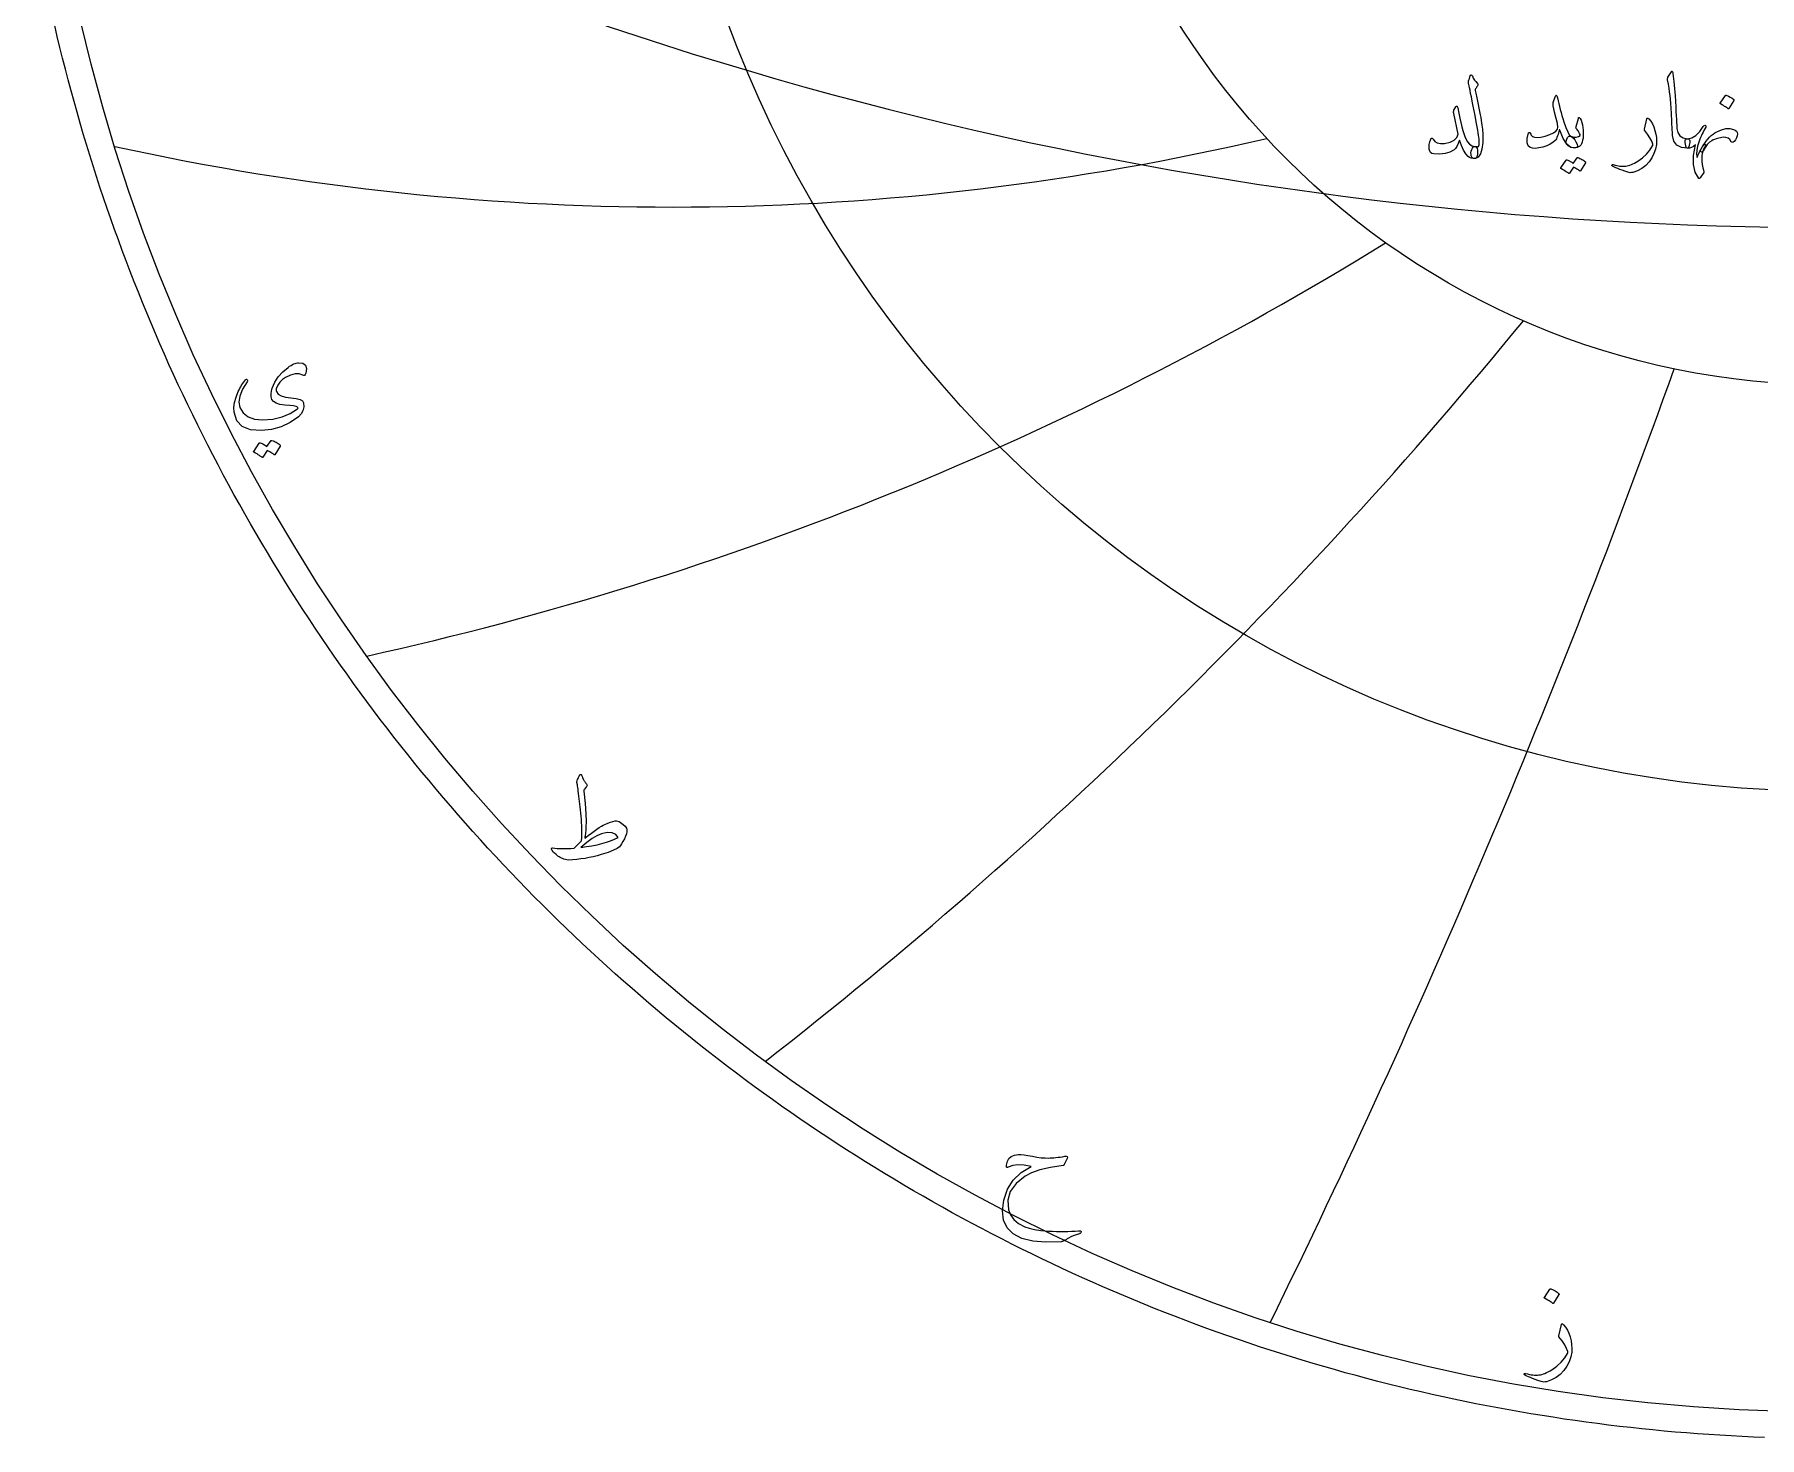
# Model space of a CAD drawing. Header units: millimetres. Extents: x -80 to 80, y -80 to 82.
# Drawn here: x -79.2 to -3.2, y -80.3 to -18.5 of the extents above; entities that cross this region are included whole.
import ezdxf

# ---------------------------------------------------------------- set-up
doc = ezdxf.new("R2010")
doc.units = ezdxf.units.MM
for name, color, linetype in [('CUT_OUTER', 1, 'Continuous'), ('ENGRAVE', 7, 'Continuous'), ('ENGRAVE_FINE', 8, 'Continuous'), ('TEXT', 5, 'Continuous')]:
    doc.layers.add(name, color=color, linetype=linetype)

msp = doc.modelspace()

# ---------------------------------------------------------------- linework, layer by layer
at = {"layer": 'CUT_OUTER'}
msp.add_lwpolyline([(-2.9582, -80.3155), (-3.4509, -80.2959), (-3.9436, -80.2732), (-4.436, -80.2475), (-4.9283, -80.2188), (-5.4205, -80.187), (-5.9124, -80.1522), (-6.4041, -80.1144), (-6.8955, -80.0736), (-7.3867, -80.0298), (-7.8776, -79.983), (-8.3683, -79.9332), (-8.8586, -79.8803), (-9.3485, -79.8244), (-9.8381, -79.7656), (-10.3274, -79.7037), (-10.8163, -79.6388), (-11.3047, -79.571), (-11.7927, -79.5001), (-12.2803, -79.4263), (-12.7674, -79.3494), (-13.2541, -79.2696), (-13.7402, -79.1868), (-14.2258, -79.101), (-14.7109, -79.0122), (-15.1954, -78.9204), (-15.6794, -78.8257), (-16.1628, -78.728), (-16.6455, -78.6274), (-17.1277, -78.5238), (-17.6092, -78.4172), (-18.09, -78.3077), (-18.5701, -78.1952), (-19.0496, -78.0798), (-19.5283, -77.9614), (-20.0063, -77.8401), (-20.4836, -77.7159), (-20.96, -77.5888), (-21.4357, -77.4587), (-21.9106, -77.3257), (-22.3846, -77.1898), (-22.8578, -77.051), (-23.3302, -76.9093), (-23.8016, -76.7647), (-24.2722, -76.6172), (-24.7419, -76.4668), (-25.2106, -76.3136), (-25.6784, -76.1575), (-26.1452, -75.9985), (-26.611, -75.8366), (-27.0758, -75.6719), (-27.5396, -75.5043), (-28.0024, -75.3339), (-28.4641, -75.1607), (-28.9248, -74.9846), (-29.3843, -74.8057), (-29.8428, -74.624), (-30.3001, -74.4395), (-30.7563, -74.2522), (-31.2113, -74.0621), (-31.6651, -73.8692), (-32.1178, -73.6735), (-32.5692, -73.475), (-33.0195, -73.2738), (-33.4684, -73.0698), (-33.9162, -72.8631), (-34.3626, -72.6536), (-34.8078, -72.4414), (-35.2516, -72.2265), (-35.6941, -72.0088), (-36.1353, -71.7884), (-36.5751, -71.5654), (-37.0135, -71.3396), (-37.4505, -71.1111), (-37.8862, -70.88), (-38.3204, -70.6462), (-38.7531, -70.4098), (-39.1844, -70.1706), (-39.6142, -69.9289), (-40.0426, -69.6845), (-40.4694, -69.4375), (-40.8947, -69.1879), (-41.3184, -68.9356), (-41.7406, -68.6808), (-42.1613, -68.4234), (-42.5803, -68.1634), (-42.9978, -67.9009), (-43.4136, -67.6358), (-43.8278, -67.3681), (-44.2403, -67.0979), (-44.6512, -66.8252), (-45.0604, -66.55), (-45.4679, -66.2722), (-45.8736, -65.992), (-46.2777, -65.7093), (-46.68, -65.4241), (-47.0806, -65.1364), (-47.4794, -64.8463), (-47.8764, -64.5538), (-48.2715, -64.2588), (-48.6649, -63.9614), (-49.0565, -63.6616), (-49.4462, -63.3594), (-49.834, -63.0548), (-50.22, -62.7479), (-50.604, -62.4385), (-50.9862, -62.1269), (-51.3664, -61.8128), (-51.7447, -61.4965), (-52.1211, -61.1778), (-52.4955, -60.8569), (-52.8679, -60.5336), (-53.2384, -60.2081), (-53.6068, -59.8803), (-53.9732, -59.5502), (-54.3376, -59.2179), (-54.6999, -58.8834), (-55.0602, -58.5467), (-55.4184, -58.2077), (-55.7745, -57.8666), (-56.1285, -57.5233), (-56.4804, -57.1778), (-56.8302, -56.8302), (-57.1778, -56.4804), (-57.5233, -56.1285), (-57.8666, -55.7745), (-58.2077, -55.4184), (-58.5467, -55.0602), (-58.8834, -54.6999), (-59.2179, -54.3376), (-59.5502, -53.9732), (-59.8803, -53.6068), (-60.2081, -53.2384), (-60.5336, -52.8679), (-60.8569, -52.4955), (-61.1778, -52.1211), (-61.4965, -51.7447), (-61.8128, -51.3664), (-62.1269, -50.9862), (-62.4385, -50.604), (-62.7479, -50.22), (-63.0548, -49.834), (-63.3594, -49.4462), (-63.6616, -49.0565), (-63.9614, -48.6649), (-64.2588, -48.2715), (-64.5538, -47.8764), (-64.8463, -47.4794), (-65.1364, -47.0806), (-65.4241, -46.68), (-65.7093, -46.2777), (-65.992, -45.8736), (-66.2722, -45.4679), (-66.55, -45.0604), (-66.8252, -44.6512), (-67.0979, -44.2403), (-67.3681, -43.8278), (-67.6358, -43.4136), (-67.9009, -42.9978), (-68.1634, -42.5803), (-68.4234, -42.1613), (-68.6808, -41.7406), (-68.9356, -41.3184), (-69.1879, -40.8947), (-69.4375, -40.4694), (-69.6845, -40.0426), (-69.9289, -39.6142), (-70.1706, -39.1844), (-70.4098, -38.7531), (-70.6462, -38.3204), (-70.88, -37.8862), (-71.1111, -37.4505), (-71.3396, -37.0135), (-71.5654, -36.5751), (-71.7884, -36.1353), (-72.0088, -35.6941), (-72.2265, -35.2516), (-72.4414, -34.8078), (-72.6536, -34.3626), (-72.8631, -33.9162), (-73.0698, -33.4684), (-73.2738, -33.0195), (-73.475, -32.5692), (-73.6735, -32.1178), (-73.8692, -31.6651), (-74.0621, -31.2113), (-74.2522, -30.7563), (-74.4395, -30.3001), (-74.624, -29.8428), (-74.8057, -29.3843), (-74.9846, -28.9248), (-75.1607, -28.4641), (-75.3339, -28.0024), (-75.5043, -27.5396), (-75.6719, -27.0758), (-75.8366, -26.611), (-75.9985, -26.1452), (-76.1575, -25.6784), (-76.3136, -25.2106), (-76.4668, -24.7419), (-76.6172, -24.2722), (-76.7647, -23.8016), (-76.9093, -23.3302), (-77.051, -22.8578), (-77.1898, -22.3846), (-77.3257, -21.9106), (-77.4587, -21.4357), (-77.5888, -20.96), (-77.7159, -20.4836), (-77.8401, -20.0063), (-77.9614, -19.5283), (-78.0798, -19.0496), (-78.1952, -18.5701), (-78.3077, -18.09)], dxfattribs=at)
at = {"layer": 'ENGRAVE'}
for radius in [79.2, 51.8435, 33.9362]:
    msp.add_circle((0, 0), radius, dxfattribs=at)
for centre, radius, start, end in [((-51.062, 88.442), 114.5298, 257.597981, 283.205425), ((-95.9326, 95.9326), 145.2373, 282.474608, 301.680191), ((-175.7811, 101.4873), 209.4908, 307.932287, 320.736009), ((-391.5049, 104.9034), 408.6178, 333.841619, 340.24348)]:
    msp.add_arc(centre, radius, start, end, dxfattribs=at)
at = {"layer": 'ENGRAVE_FINE'}
msp.add_arc((0, 141.4082), 168.3962, 242.077896, 297.922104, dxfattribs=at)
at = {"layer": 'TEXT'}
for points in [[(-15.9392, -20.3189), (-15.9307, -20.2964), (-15.9193, -20.2803), (-15.905, -20.2706), (-15.8877, -20.2674), (-15.8722, -20.2701), (-15.8584, -20.278), (-15.8464, -20.2911), (-15.8362, -20.3096), (-15.7946, -20.4047), (-15.7448, -20.4887), (-15.6869, -20.5616), (-15.6207, -20.6234), (-15.599, -20.6506), (-15.5903, -20.6808), (-15.5944, -20.7138), (-15.6113, -20.7499), (-15.6232, -20.7686), (-15.6353, -20.7873), (-15.6478, -20.8061), (-15.6605, -20.8248), (-15.6733, -20.8435), (-15.6857, -20.8623), (-15.6978, -20.881), (-15.7097, -20.8997), (-15.7071, -20.9451), (-15.6851, -21.0719), (-15.6438, -21.28), (-15.5832, -21.5695), (-15.5496, -21.7286), (-15.5188, -21.8781), (-15.491, -22.0179), (-15.4661, -22.148), (-15.4445, -22.2682), (-15.4263, -22.3781), (-15.4117, -22.4778), (-15.4006, -22.5672), (-15.3921, -22.6515), (-15.3853, -22.7358), (-15.3804, -22.8201), (-15.3771, -22.9044), (-15.3757, -22.989), (-15.376, -23.0742), (-15.378, -23.16), (-15.3818, -23.2464), (-15.4143, -23.5359), (-15.479, -23.7487), (-15.5759, -23.8848), (-15.705, -23.9443), (-15.7688, -23.946), (-15.8198, -23.9279), (-15.8578, -23.8898), (-15.883, -23.8318), (-15.8959, -23.7636), (-15.8971, -23.6948), (-15.8865, -23.6255), (-15.8643, -23.5555), (-15.8344, -23.4908), (-15.801, -23.4466), (-15.7642, -23.4229), (-15.7238, -23.4197), (-15.6926, -23.4219), (-15.6646, -23.4238), (-15.6399, -23.4254), (-15.6184, -23.4267), (-15.5998, -23.4271), (-15.5838, -23.4261), (-15.5705, -23.4236), (-15.5598, -23.4197), (-15.5387, -23.35), (-15.5317, -23.244), (-15.5387, -23.1017), (-15.5598, -22.9232), (-15.5759, -22.8171), (-15.5961, -22.6954), (-15.6204, -22.5583), (-15.6488, -22.4056), (-15.681, -22.2371), (-15.7167, -22.0526), (-15.756, -21.8519), (-15.7987, -21.6351), (-15.8409, -21.4232), (-15.8783, -21.237), (-15.9111, -21.0766), (-15.9392, -20.9419), (-15.9623, -20.833), (-15.9802, -20.7499), (-15.9928, -20.6925), (-16.0001, -20.6609), (-16.0063, -20.6196), (-16.006, -20.5754), (-15.9992, -20.5282), (-15.9861, -20.4782), (-15.9771, -20.4532), (-15.9691, -20.4296), (-15.9619, -20.4075), (-15.9556, -20.3869), (-15.9502, -20.3677), (-15.9457, -20.35), (-15.942, -20.3337), (-15.9392, -20.3189)], [(-7.068, -20.1269), (-7.0589, -20.1128), (-7.0504, -20.1035), (-7.0425, -20.0988), (-7.0352, -20.0988), (-7.0241, -20.1049), (-7.0141, -20.1234), (-7.0053, -20.1541), (-6.9977, -20.1972), (-6.9591, -20.547), (-6.9274, -20.8705), (-6.9029, -21.1676), (-6.8853, -21.4384), (-6.874, -21.6699), (-6.8636, -21.8775), (-6.8541, -22.061), (-6.8455, -22.2206), (-6.838, -22.3561), (-6.832, -22.4677), (-6.8275, -22.5552), (-6.8244, -22.6187), (-6.7828, -22.809), (-6.6909, -22.9489), (-6.5486, -23.0385), (-6.356, -23.0777), (-6.3024, -23.0918), (-6.2682, -23.1246), (-6.2533, -23.1761), (-6.2577, -23.2464), (-6.2796, -23.357), (-6.3033, -23.4361), (-6.3288, -23.4835), (-6.356, -23.4993), (-6.6271, -23.4636), (-6.8267, -23.3564), (-6.955, -23.1779), (-7.0118, -22.9279), (-7.0207, -22.8083), (-7.0287, -22.6884), (-7.0359, -22.5682), (-7.0422, -22.4478), (-7.0479, -22.327), (-7.0533, -22.206), (-7.0584, -22.0846), (-7.0633, -21.963), (-7.0721, -21.731), (-7.0844, -21.5221), (-7.1002, -21.3364), (-7.1195, -21.1737), (-7.1423, -21.0176), (-7.1687, -20.8511), (-7.1985, -20.6745), (-7.2319, -20.4876), (-7.2363, -20.4539), (-7.2354, -20.4232), (-7.2293, -20.3953), (-7.2178, -20.3705)], [(-12.0844, -21.2791), (-12.0575, -21.4019), (-12.0282, -21.5268), (-11.9966, -21.6537), (-11.9626, -21.7826), (-11.9263, -21.9142), (-11.8877, -22.049), (-11.8467, -22.1871), (-11.8034, -22.3283), (-11.7158, -22.5824), (-11.6359, -22.7733), (-11.5636, -22.9009), (-11.4989, -22.9653), (-11.4424, -23.0037), (-11.3853, -23.0578), (-11.3276, -23.1278), (-11.2694, -23.2136), (-11.2144, -23.3198), (-11.1991, -23.3998), (-11.2237, -23.4533), (-11.2881, -23.4806), (-11.4963, -23.4595), (-11.6804, -23.3213), (-11.8405, -23.066), (-11.9767, -22.6937), (-11.9796, -22.6875), (-11.9837, -22.6831), (-11.989, -22.6805), (-11.9954, -22.6796), (-12.0001, -22.6805), (-12.0048, -22.6831), (-12.0094, -22.6875), (-12.0141, -22.6937), (-12.0273, -22.754), (-12.0434, -22.8178), (-12.0624, -22.8851), (-12.0844, -22.956), (-12.1084, -23.023), (-12.1336, -23.0789), (-12.1599, -23.1237), (-12.1874, -23.1574), (-12.2864, -23.2437), (-12.4099, -23.3201), (-12.558, -23.3866), (-12.7308, -23.4431), (-12.9064, -23.4849), (-13.0586, -23.5028), (-13.1874, -23.4967), (-13.2928, -23.4665), (-13.383, -23.391), (-13.424, -23.2581), (-13.4158, -23.0678), (-13.3584, -22.8201), (-13.3528, -22.8119), (-13.3455, -22.8061), (-13.3364, -22.8026), (-13.3256, -22.8014), (-13.3127, -22.8029), (-13.3022, -22.8072), (-13.294, -22.8146), (-13.2881, -22.8248), (-13.2659, -22.8766), (-13.2413, -22.9197), (-13.2144, -22.9539), (-13.1851, -22.9794), (-13.0938, -23.0133), (-12.9696, -23.0215), (-12.8127, -23.004), (-12.623, -22.9606), (-12.4207, -22.8957), (-12.2635, -22.8225), (-12.1514, -22.7411), (-12.0844, -22.6515), (-12.0733, -22.5608), (-12.0914, -22.4056), (-12.1388, -22.186), (-12.2155, -21.9021), (-12.2524, -21.7525), (-12.2741, -21.6316), (-12.2805, -21.5394), (-12.2717, -21.4759), (-12.1827, -21.2229), (-12.1731, -21.1963), (-12.1628, -21.1773), (-12.152, -21.1658), (-12.1406, -21.162), (-12.1265, -21.1694), (-12.1125, -21.1913), (-12.0984, -21.2279), (-12.0844, -21.2791)], [(-4.6839, -21.1667), (-4.678, -21.1609), (-4.6698, -21.1574), (-4.6593, -21.1562), (-4.6464, -21.1574), (-4.5554, -21.1942), (-4.4696, -21.2393), (-4.3891, -21.2926), (-4.3138, -21.3541), (-4.3065, -21.3634), (-4.3033, -21.3728), (-4.3042, -21.3822), (-4.3092, -21.3915), (-4.5293, -21.7475), (-4.5375, -21.756), (-4.548, -21.7581), (-4.5609, -21.7537), (-4.5761, -21.7428), (-4.5893, -21.7335), (-4.6101, -21.7194), (-4.6385, -21.7007), (-4.6745, -21.6773), (-4.7187, -21.6492), (-4.7717, -21.6164), (-4.8335, -21.5789), (-4.904, -21.5367), (-4.9134, -21.5297), (-4.9181, -21.5227), (-4.9181, -21.5157), (-4.9134, -21.5086)], [(-15.7097, -23.9489), (-15.8043, -23.9434), (-15.8865, -23.9267), (-15.9565, -23.8989), (-16.0142, -23.8599), (-16.121, -23.7426), (-16.2214, -23.5824), (-16.3154, -23.3796), (-16.4029, -23.1339), (-16.4635, -23.2909), (-16.5235, -23.415), (-16.583, -23.5063), (-16.6418, -23.5649), (-16.8245, -23.6623), (-17.0352, -23.7253), (-17.2741, -23.7537), (-17.5411, -23.7475), (-17.6166, -23.7294), (-17.6746, -23.689), (-17.715, -23.6263), (-17.7378, -23.5414), (-17.744, -23.4416), (-17.7343, -23.3342), (-17.7088, -23.2191), (-17.6676, -23.0965), (-17.6594, -23.0798), (-17.6488, -23.0672), (-17.6359, -23.0587), (-17.6207, -23.0543), (-17.6014, -23.0549), (-17.5856, -23.0613), (-17.5733, -23.0736), (-17.5645, -23.0918), (-17.4928, -23.1969), (-17.3854, -23.2639), (-17.2422, -23.2929), (-17.0633, -23.2838), (-16.8151, -23.2267), (-16.6324, -23.1398), (-16.5153, -23.023), (-16.4638, -22.8763), (-16.6558, -21.9583), (-16.6623, -21.9161), (-16.6629, -21.8787), (-16.6576, -21.8459), (-16.6465, -21.8178), (-16.5669, -21.6773), (-16.5554, -21.6588), (-16.5446, -21.6456), (-16.5344, -21.6377), (-16.5247, -21.6351), (-16.5115, -21.6421), (-16.5001, -21.6585), (-16.4904, -21.6843), (-16.4825, -21.7194), (-16.4358, -21.9538), (-16.3895, -22.1697), (-16.3433, -22.3671), (-16.2975, -22.5461), (-16.2526, -22.7067), (-16.2091, -22.8488), (-16.1671, -22.9725), (-16.1266, -23.0777), (-16.0519, -23.2133), (-15.9591, -23.3154), (-15.8482, -23.3842), (-15.7191, -23.4197), (-15.6828, -23.432), (-15.6535, -23.4595), (-15.6312, -23.5022), (-15.616, -23.5602), (-15.6119, -23.5908), (-15.609, -23.6217), (-15.6072, -23.6528), (-15.6067, -23.6843), (-15.6078, -23.7161), (-15.6113, -23.7481), (-15.6172, -23.7805), (-15.6254, -23.8131), (-15.6447, -23.8725), (-15.6652, -23.915), (-15.6869, -23.9404), (-15.7097, -23.9489)], [(-11.1382, -22.792), (-11.1658, -22.7461), (-11.1921, -22.7065), (-11.2173, -22.6735), (-11.2413, -22.6468), (-11.2586, -22.624), (-11.2682, -22.5976), (-11.2703, -22.5678), (-11.2647, -22.5344), (-11.1663, -22.1784), (-11.1526, -22.1474), (-11.1347, -22.1386), (-11.1128, -22.1521), (-11.0867, -22.1878), (-11.0475, -22.2636), (-11.0141, -22.3553), (-10.9866, -22.4627), (-10.9649, -22.5859), (-10.9524, -22.7042), (-10.9474, -22.8201), (-10.95, -22.9337), (-10.9603, -23.045), (-10.9769, -23.1418), (-10.9989, -23.2265), (-11.0261, -23.2988), (-11.0586, -23.3588), (-11.0987, -23.4033), (-11.1535, -23.4384), (-11.2228, -23.4642), (-11.3069, -23.4806), (-11.3929, -23.4838), (-11.4731, -23.47), (-11.5475, -23.4393), (-11.616, -23.3916), (-11.669, -23.331), (-11.6968, -23.2616), (-11.6994, -23.1834), (-11.6769, -23.0965), (-11.6409, -23.0253), (-11.5984, -22.9805), (-11.5495, -22.9621), (-11.4942, -22.97), (-11.3666, -23.0007), (-11.2553, -23.004), (-11.1605, -22.9797), (-11.082, -22.9279), (-11.0803, -22.9141), (-11.0891, -22.8869), (-11.1084, -22.8462), (-11.1382, -22.792)], [(-8.1453, -22.1925), (-8.1426, -22.184), (-8.1394, -22.1773), (-8.1356, -22.1723), (-8.1312, -22.1691), (-8.118, -22.1679), (-8.1019, -22.1738), (-8.0829, -22.1866), (-8.0609, -22.2065), (-7.9755, -22.3081), (-7.9017, -22.4255), (-7.8396, -22.5587), (-7.7893, -22.7077), (-7.7501, -22.8681), (-7.726, -23.0262), (-7.7173, -23.182), (-7.7237, -23.3354), (-7.7653, -23.5373), (-7.8338, -23.7311), (-7.9292, -23.9167), (-8.0516, -24.0941), (-8.1979, -24.2549), (-8.3654, -24.3857), (-8.5539, -24.4867), (-8.7635, -24.5578), (-8.8197, -24.5698), (-8.8759, -24.5731), (-8.9321, -24.5675), (-8.9883, -24.5532), (-9.1179, -24.5079), (-9.2348, -24.4659), (-9.3392, -24.4271), (-9.431, -24.3916), (-9.5099, -24.3592), (-9.5756, -24.3301), (-9.6281, -24.3042), (-9.6675, -24.2815), (-9.6757, -24.2745), (-9.6816, -24.2674), (-9.6851, -24.2604), (-9.6862, -24.2534), (-9.6854, -24.2443), (-9.6827, -24.2358), (-9.6783, -24.2279), (-9.6722, -24.2206), (-9.6643, -24.215), (-9.6546, -24.2124), (-9.6432, -24.2127), (-9.63, -24.2159), (-9.5498, -24.2374), (-9.4731, -24.2551), (-9.3999, -24.2691), (-9.3303, -24.2792), (-9.2635, -24.2854), (-9.1991, -24.2879), (-9.1371, -24.2866), (-9.0773, -24.2815), (-9.0178, -24.272), (-8.9561, -24.2575), (-8.8925, -24.238), (-8.8268, -24.2136), (-8.759, -24.1839), (-8.6892, -24.1486), (-8.6173, -24.1078), (-8.5434, -24.0614), (-8.3358, -23.9121), (-8.1581, -23.7499), (-8.0103, -23.5748), (-7.8923, -23.3869), (-7.8847, -23.3717), (-7.8806, -23.3541), (-7.88, -23.3342), (-7.883, -23.3119), (-7.9321, -23.1805), (-8.0094, -23.0344), (-8.1148, -22.8737), (-8.2483, -22.6983), (-8.2542, -22.6872), (-8.2577, -22.6773), (-8.2588, -22.6685), (-8.2577, -22.6609)], [(-5.6066, -23.4618), (-5.6581, -23.5725), (-5.6956, -23.689), (-5.719, -23.8114), (-5.7284, -23.9396), (-5.7243, -24.0731), (-5.7073, -24.2112), (-5.6774, -24.3541), (-5.6347, -24.5016), (-5.6294, -24.5212), (-5.6277, -24.5379), (-5.6294, -24.5517), (-5.6347, -24.5625), (-5.8033, -24.8014), (-5.8188, -24.8187), (-5.8326, -24.8283), (-5.8446, -24.8304), (-5.8548, -24.8248), (-6.0153, -24.5499), (-6.0937, -24.2124), (-6.0902, -23.8122), (-6.0047, -23.3494), (-6.0864, -23.415), (-6.1722, -23.4618), (-6.262, -23.4899), (-6.356, -23.4993), (-6.3762, -23.4931), (-6.3947, -23.4747), (-6.4113, -23.444), (-6.4263, -23.4009), (-6.4348, -23.375), (-6.4415, -23.3488), (-6.4465, -23.3223), (-6.4497, -23.2955), (-6.452, -23.2688), (-6.4544, -23.2423), (-6.4567, -23.2161), (-6.4591, -23.1902), (-6.4561, -23.1427), (-6.438, -23.1082), (-6.4046, -23.0865), (-6.356, -23.0777), (-6.1649, -23.035), (-5.9848, -22.9302), (-5.8159, -22.7633), (-5.6581, -22.5344), (-5.6367, -22.5054), (-5.6148, -22.4887), (-5.5922, -22.4844), (-5.5691, -22.4923), (-5.5521, -22.5072), (-5.5434, -22.5239), (-5.5428, -22.5423), (-5.5504, -22.5625), (-5.5918, -22.6357), (-5.6318, -22.7101), (-5.6703, -22.7856), (-5.7073, -22.8623), (-5.7429, -22.9402), (-5.777, -23.0192), (-5.8096, -23.0994), (-5.8408, -23.1808), (-5.9099, -23.4024), (-5.9485, -23.5941), (-5.9567, -23.756), (-5.9345, -23.888), (-5.9324, -23.8921), (-5.931, -23.8951), (-5.9301, -23.8968), (-5.9298, -23.8974), (-5.9295, -23.8968), (-5.9286, -23.8951), (-5.9271, -23.8921), (-5.9251, -23.888), (-5.8966, -23.8209), (-5.8671, -23.7551), (-5.8368, -23.6909), (-5.8057, -23.6281), (-5.7733, -23.5665), (-5.7395, -23.5057), (-5.7042, -23.4459), (-5.6675, -23.3869), (-5.6408, -23.3459), (-5.6171, -23.3213), (-5.5963, -23.3131), (-5.5785, -23.3213), (-5.5697, -23.3389), (-5.5715, -23.3681), (-5.5838, -23.4091), (-5.6066, -23.4618)], [(-4.4263, -23.2089), (-4.4869, -23.114), (-4.5656, -23.0496), (-4.6625, -23.0157), (-4.7775, -23.0122), (-4.8428, -23.0205), (-4.9075, -23.0315), (-4.9716, -23.0451), (-5.0352, -23.0613), (-5.0981, -23.0808), (-5.1605, -23.1041), (-5.2222, -23.1312), (-5.2834, -23.162), (-5.3882, -23.2323), (-5.4872, -23.3307), (-5.5802, -23.4571), (-5.6675, -23.6117), (-5.6924, -23.6465), (-5.7155, -23.6667), (-5.7369, -23.6723), (-5.7565, -23.6632), (-5.7729, -23.6451), (-5.7799, -23.6234), (-5.7776, -23.5982), (-5.7658, -23.5695), (-5.748, -23.5318), (-5.7319, -23.4981), (-5.7175, -23.4685), (-5.705, -23.4431), (-5.6938, -23.4214), (-5.6839, -23.4033), (-5.6751, -23.3886), (-5.6675, -23.3775), (-5.5987, -23.2739), (-5.5281, -23.1784), (-5.4558, -23.0912), (-5.3818, -23.0122), (-5.3059, -22.941), (-5.2284, -22.8775), (-5.149, -22.8216), (-5.0679, -22.7733), (-4.8598, -22.6787), (-4.6663, -22.6293), (-4.4874, -22.6249), (-4.3232, -22.6656), (-4.2532, -22.701), (-4.2026, -22.7464), (-4.1713, -22.8017), (-4.1593, -22.867), (-4.1663, -22.956), (-4.1921, -23.0403), (-4.2366, -23.1199), (-4.2998, -23.1948), (-4.3411, -23.2273), (-4.3759, -23.2405), (-4.4043, -23.2344), (-4.4263, -23.2089)], [(-11.2226, -23.9162), (-11.2167, -23.9103), (-11.2085, -23.9068), (-11.198, -23.9056), (-11.1851, -23.9068), (-11.139, -23.9241), (-11.0943, -23.9431), (-11.0512, -23.9639), (-11.0094, -23.9864), (-10.9689, -24.011), (-10.9292, -24.0379), (-10.8904, -24.0672), (-10.8525, -24.0988), (-10.8452, -24.1085), (-10.842, -24.1187), (-10.8429, -24.1296), (-10.8478, -24.141), (-11.0727, -24.497), (-11.0788, -24.5016), (-11.0879, -24.5016), (-11.0999, -24.497), (-11.1148, -24.4876), (-11.1251, -24.4789), (-11.1418, -24.4671), (-11.1649, -24.452), (-11.1945, -24.4337), (-11.2308, -24.4119), (-11.2741, -24.3863), (-11.3244, -24.3569), (-11.3818, -24.3236), (-11.5598, -24.6), (-11.568, -24.6085), (-11.5785, -24.6105), (-11.5914, -24.6061), (-11.6066, -24.5953), (-11.6198, -24.5859), (-11.6406, -24.5719), (-11.669, -24.5532), (-11.705, -24.5297), (-11.7492, -24.5016), (-11.8022, -24.4688), (-11.864, -24.4314), (-11.9345, -24.3892), (-11.9418, -24.3822), (-11.945, -24.3752), (-11.9442, -24.3681), (-11.9392, -24.3611), (-11.7097, -24.0192), (-11.7038, -24.0133), (-11.6956, -24.0098), (-11.6851, -24.0087), (-11.6722, -24.0098), (-11.633, -24.0226), (-11.5949, -24.0373), (-11.558, -24.0542), (-11.5223, -24.0731), (-11.4878, -24.0937), (-11.4544, -24.1158), (-11.4222, -24.1394), (-11.3912, -24.1644)], [(-67.3755, -33.4982), (-67.5373, -33.4442), (-67.7178, -33.442), (-67.917, -33.4916), (-68.1349, -33.5931), (-68.2733, -33.6899), (-68.3885, -33.8055), (-68.4806, -33.9397), (-68.5496, -34.0927), (-68.5565, -34.1233), (-68.5571, -34.1552), (-68.5515, -34.1883), (-68.5396, -34.2226), (-68.4603, -34.3294), (-68.3273, -34.41), (-68.1406, -34.4643), (-67.9001, -34.4924), (-67.6628, -34.5177), (-67.4904, -34.5636), (-67.383, -34.6301), (-67.3406, -34.7173), (-67.3359, -34.8996), (-67.3718, -35.062), (-67.4483, -35.2044), (-67.5654, -35.3268), (-67.9373, -35.5806), (-68.3335, -35.7677), (-68.7541, -35.8879), (-69.1991, -35.9413), (-69.685, -35.9076), (-70.0485, -35.7614), (-70.2895, -35.5029), (-70.4082, -35.1319), (-70.415, -34.9283), (-70.3857, -34.7073), (-70.3201, -34.4687), (-70.2183, -34.2126), (-70.1829, -34.1415), (-70.1465, -34.0728), (-70.1092, -34.0066), (-70.0709, -33.9429), (-70.0314, -33.8813), (-69.9904, -33.8217), (-69.9478, -33.7639), (-69.9036, -33.708), (-69.8798, -33.6849), (-69.8586, -33.6756), (-69.8399, -33.6799), (-69.8236, -33.698), (-69.8146, -33.7205), (-69.8124, -33.743), (-69.8171, -33.7655), (-69.8286, -33.788), (-70.0341, -34.119), (-70.1559, -34.4175), (-70.194, -34.6835), (-70.1484, -34.9171), (-70.0016, -35.1632), (-69.7862, -35.3368), (-69.502, -35.4379), (-69.1492, -35.4667), (-68.697, -35.4308), (-68.2898, -35.338), (-67.9276, -35.1885), (-67.6103, -34.982), (-67.5913, -34.9646), (-67.5841, -34.9471), (-67.5888, -34.9296), (-67.6054, -34.9121), (-67.6725, -34.8796), (-67.789, -34.8521), (-67.9548, -34.8297), (-68.1699, -34.8122), (-68.3888, -34.7853), (-68.5559, -34.7347), (-68.6711, -34.6604), (-68.7345, -34.5624), (-68.7638, -34.4472), (-68.7719, -34.3263), (-68.7588, -34.1998), (-68.7245, -34.0678), (-68.613, -33.8083), (-68.4584, -33.5694), (-68.2608, -33.3511), (-68.02, -33.1535), (-67.956, -33.1066), (-67.8939, -33.066), (-67.8336, -33.0317), (-67.7752, -33.0036), (-67.719, -32.9814), (-67.6653, -32.9649), (-67.6141, -32.9539), (-67.5654, -32.9486), (-67.3749, -32.9664), (-67.2581, -33.0498), (-67.215, -33.1987), (-67.2456, -33.4133), (-67.2687, -33.471), (-67.2981, -33.5044), (-67.3337, -33.5135), (-67.3755, -33.4982)], [(-68.7744, -36.381), (-68.7682, -36.3747), (-68.7595, -36.371), (-68.7482, -36.3697), (-68.7345, -36.371), (-68.6853, -36.3894), (-68.6377, -36.4097), (-68.5916, -36.4319), (-68.5471, -36.4559), (-68.5039, -36.4821), (-68.4616, -36.5109), (-68.4202, -36.5421), (-68.3798, -36.5758), (-68.3719, -36.5861), (-68.3685, -36.597), (-68.3694, -36.6086), (-68.3748, -36.6208), (-68.6146, -37.0005), (-68.6211, -37.0055), (-68.6308, -37.0055), (-68.6436, -37.0005), (-68.6595, -36.9905), (-68.6705, -36.9813), (-68.6883, -36.9686), (-68.7129, -36.9526), (-68.7445, -36.933), (-68.7832, -36.9098), (-68.8294, -36.8825), (-68.8831, -36.8511), (-68.9443, -36.8156), (-69.1342, -37.1104), (-69.1429, -37.1195), (-69.1542, -37.1216), (-69.1679, -37.117), (-69.1841, -37.1054), (-69.1982, -37.0954), (-69.2203, -37.0804), (-69.2506, -37.0604), (-69.289, -37.0355), (-69.3362, -37.0055), (-69.3927, -36.9705), (-69.4586, -36.9305), (-69.5339, -36.8856), (-69.5417, -36.8781), (-69.5451, -36.8706), (-69.5442, -36.8631), (-69.5389, -36.8556), (-69.294, -36.4909), (-69.2878, -36.4846), (-69.2791, -36.4809), (-69.2678, -36.4796), (-69.2541, -36.4809), (-69.2122, -36.4945), (-69.1716, -36.5102), (-69.1323, -36.5282), (-69.0942, -36.5483), (-69.0574, -36.5703), (-69.0218, -36.5939), (-68.9874, -36.6191), (-68.9543, -36.6458)], [(-55.2884, -51.3739), (-55.2647, -51.3196), (-55.2434, -51.2715), (-55.2247, -51.2297), (-55.2085, -51.1941), (-55.195, -51.165), (-55.1847, -51.1429), (-55.1776, -51.1276), (-55.1735, -51.1191), (-55.1651, -51.1082), (-55.1548, -51.1004), (-55.1426, -51.0957), (-55.1285, -51.0942), (-55.117, -51.096), (-55.1073, -51.1016), (-55.0995, -51.111), (-55.0936, -51.1241), (-55.0673, -51.1878), (-55.0436, -51.244), (-55.0224, -51.2928), (-55.0036, -51.334), (-54.9929, -51.3521), (-54.9805, -51.3714), (-54.9666, -51.392), (-54.9512, -51.4139), (-54.9338, -51.437), (-54.9143, -51.4614), (-54.8926, -51.487), (-54.8687, -51.5138), (-54.8537, -51.541), (-54.8487, -51.5675), (-54.8537, -51.5935), (-54.8687, -51.6187), (-54.9637, -51.7437), (-54.9765, -51.7639), (-54.9849, -51.7849), (-54.9889, -51.8064), (-54.9886, -51.8286), (-54.9399, -52.3785), (-54.9087, -52.8241), (-54.895, -53.1654), (-54.8987, -53.4024), (-54.9039, -53.4909), (-54.9093, -53.5716), (-54.9151, -53.6445), (-54.9212, -53.7096), (-54.9276, -53.7672), (-54.9343, -53.8177), (-54.9413, -53.8609), (-54.9487, -53.897), (-54.7993, -53.7827), (-54.6608, -53.6797), (-54.5332, -53.5878), (-54.4166, -53.5073), (-54.3112, -53.4377), (-54.2174, -53.3786), (-54.1351, -53.3302), (-54.0644, -53.2925), (-53.9385, -53.2362), (-53.8208, -53.1925), (-53.7112, -53.1613), (-53.6097, -53.1426), (-53.556, -53.141), (-53.4998, -53.1513), (-53.4411, -53.1735), (-53.3799, -53.2075), (-53.2587, -53.2934), (-53.17, -53.3761), (-53.1138, -53.4558), (-53.0901, -53.5323), (-53.0917, -53.6175), (-53.1113, -53.7134), (-53.1491, -53.8199), (-53.205, -53.937), (-53.2675, -54.0522), (-53.3249, -54.148), (-53.3774, -54.2245), (-53.4248, -54.2817), (-53.5223, -54.3538), (-53.6896, -54.4353), (-53.927, -54.5262), (-54.2342, -54.6264), (-54.4055, -54.6761), (-54.5796, -54.7201), (-54.7565, -54.7585), (-54.9362, -54.7913), (-55.1181, -54.8188), (-55.3015, -54.8413), (-55.4865, -54.8587), (-55.6731, -54.8712), (-55.7413, -54.8575), (-55.8061, -54.8413), (-55.8675, -54.8225), (-55.9254, -54.8013), (-55.9805, -54.7776), (-56.0335, -54.7513), (-56.0842, -54.7226), (-56.1327, -54.6914), (-56.218, -54.6289), (-56.2889, -54.5665), (-56.3454, -54.504), (-56.3876, -54.4416), (-56.4107, -54.3897), (-56.415, -54.3541), (-56.4007, -54.3348), (-56.3676, -54.3316), (-56.274, -54.3427), (-56.1733, -54.351), (-56.0655, -54.3565), (-55.9504, -54.3591), (-55.8281, -54.359), (-55.6987, -54.356), (-55.5621, -54.3502), (-55.4183, -54.3416), (-55.0886, -54.0169), (-55.0825, -53.8864), (-55.0792, -53.7546), (-55.0787, -53.6216), (-55.0811, -53.4873), (-55.0859, -53.3515), (-55.0929, -53.2138), (-55.1021, -53.0742), (-55.1135, -52.9327), (-55.1263, -52.7927), (-55.1398, -52.6573), (-55.1538, -52.5266), (-55.1685, -52.4006), (-55.1832, -52.279), (-55.1972, -52.1615), (-55.2107, -52.0479), (-55.2235, -51.9385), (-55.2355, -51.8372), (-55.2466, -51.748), (-55.2567, -51.6711), (-55.2659, -51.6063), (-55.2742, -51.5533), (-55.2815, -51.512), (-55.2879, -51.4821), (-55.2934, -51.4639), (-55.2968, -51.4433), (-55.2971, -51.4214), (-55.2943, -51.3983), (-55.2884, -51.3739)], [(-54.2192, -53.7121), (-54.4125, -53.7924), (-54.6277, -53.9182), (-54.8647, -54.0896), (-55.1235, -54.3067), (-54.8726, -54.2756), (-54.6345, -54.2373), (-54.4092, -54.1919), (-54.1967, -54.1393), (-53.9974, -54.0801), (-53.8114, -54.015), (-53.6389, -53.944), (-53.4798, -53.867), (-53.5878, -53.7337), (-53.7471, -53.6634), (-53.9576, -53.6562), (-54.2192, -53.7121)], [(-33.6979, -68.0127), (-33.8178, -68.2825), (-33.8287, -68.3003), (-33.8415, -68.3137), (-33.8562, -68.3228), (-33.8728, -68.3275), (-34.427, -68.4149), (-34.8907, -68.5223), (-35.2639, -68.6497), (-35.5465, -68.7971), (-35.9427, -69.1203), (-36.1972, -69.4753), (-36.3099, -69.8622), (-36.2809, -70.2809), (-36.1928, -70.5076), (-36.0436, -70.7081), (-35.8331, -70.8824), (-35.5615, -71.0304), (-35.3707, -71.0966), (-35.133, -71.1503), (-34.8486, -71.1915), (-34.5173, -71.2202), (-34.3412, -71.2287), (-34.1675, -71.234), (-33.9964, -71.2361), (-33.8278, -71.2352), (-33.6623, -71.2315), (-33.5006, -71.2252), (-33.3425, -71.2165), (-33.1883, -71.2052), (-33.1521, -71.2027), (-33.1233, -71.2052), (-33.1021, -71.2127), (-33.0884, -71.2252), (-33.0809, -71.2405), (-33.0784, -71.2564), (-33.0809, -71.273), (-33.0884, -71.2902), (-33.0938, -71.2994), (-33.1002, -71.307), (-33.1076, -71.3131), (-33.1158, -71.3176), (-33.1247, -71.3215), (-33.134, -71.3258), (-33.1435, -71.3303), (-33.1533, -71.3351), (-33.2973, -71.381), (-33.4244, -71.4288), (-33.5346, -71.4785), (-33.628, -71.53), (-33.6878, -71.5671), (-33.7422, -71.5987), (-33.7914, -71.6246), (-33.8353, -71.6449), (-33.8732, -71.6605), (-33.9046, -71.6724), (-33.9294, -71.6805), (-33.9477, -71.6849), (-34.6309, -71.7102), (-35.2117, -71.6611), (-35.6901, -71.5378), (-36.0661, -71.3401), (-36.3377, -71.0691), (-36.4982, -70.7306), (-36.5476, -70.3247), (-36.4857, -69.8513), (-36.3221, -69.3745), (-36.0661, -68.9682), (-35.7176, -68.6325), (-35.2767, -68.3674), (-35.5889, -68.3078), (-35.8612, -68.2937), (-36.0935, -68.3253), (-36.2859, -68.4024), (-36.3028, -68.4086), (-36.3184, -68.4124), (-36.3327, -68.4136), (-36.3458, -68.4124), (-36.3568, -68.4083), (-36.3646, -68.4012), (-36.3693, -68.3909), (-36.3708, -68.3774), (-36.364, -68.3153), (-36.3533, -68.2538), (-36.339, -68.1929), (-36.3209, -68.1326), (-36.2572, -68.0155), (-36.156, -67.929), (-36.0174, -67.8731), (-35.8412, -67.8478), (-35.7298, -67.8488), (-35.5902, -67.8616), (-35.4225, -67.8862), (-35.2267, -67.9228), (-35.0247, -67.9593), (-34.8383, -67.984), (-34.6675, -67.9968), (-34.5123, -67.9977), (-34.4376, -67.9944), (-34.3586, -67.9896), (-34.2753, -67.9832), (-34.1875, -67.9752), (-34.0954, -67.9654), (-33.9989, -67.9534), (-33.8981, -67.9392), (-33.7928, -67.9228), (-33.7326, -67.9209), (-33.6966, -67.9353), (-33.6851, -67.9659), (-33.6979, -68.0127)], [(-12.4187, -73.7789), (-12.4124, -73.7726), (-12.4037, -73.7689), (-12.3924, -73.7676), (-12.3787, -73.7689), (-12.2816, -73.8082), (-12.1901, -73.8563), (-12.1042, -73.9131), (-12.024, -73.9787), (-12.0162, -73.9887), (-12.0127, -73.9987), (-12.0137, -74.0087), (-12.019, -74.0187), (-12.2538, -74.3984), (-12.2625, -74.4074), (-12.2738, -74.4096), (-12.2875, -74.4049), (-12.3038, -74.3934), (-12.3178, -74.3834), (-12.34, -74.3684), (-12.3703, -74.3484), (-12.4087, -74.3234), (-12.4558, -74.2935), (-12.5124, -74.2585), (-12.5782, -74.2185), (-12.6535, -74.1735), (-12.6635, -74.1661), (-12.6685, -74.1586), (-12.6685, -74.1511), (-12.6635, -74.1436)], [(-11.9091, -75.3326), (-11.9063, -75.3236), (-11.9028, -75.3164), (-11.8988, -75.3111), (-11.8941, -75.3077), (-11.88, -75.3064), (-11.8629, -75.3127), (-11.8426, -75.3264), (-11.8191, -75.3476), (-11.728, -75.456), (-11.6493, -75.5812), (-11.5831, -75.7233), (-11.5294, -75.8822), (-11.4875, -76.0533), (-11.4619, -76.222), (-11.4525, -76.3881), (-11.4594, -76.5517), (-11.5038, -76.7672), (-11.5768, -76.9739), (-11.6786, -77.1718), (-11.8091, -77.3611), (-11.9653, -77.5325), (-12.1439, -77.6721), (-12.345, -77.7798), (-12.5686, -77.8557), (-12.6285, -77.8685), (-12.6885, -77.8719), (-12.7484, -77.866), (-12.8084, -77.8507), (-12.9465, -77.8025), (-13.0713, -77.7576), (-13.1826, -77.7163), (-13.2805, -77.6783), (-13.3647, -77.6438), (-13.4348, -77.6128), (-13.4908, -77.5851), (-13.5328, -77.5609), (-13.5416, -77.5534), (-13.5478, -77.5459), (-13.5515, -77.5384), (-13.5528, -77.5309), (-13.5519, -77.5213), (-13.549, -77.5122), (-13.5444, -77.5038), (-13.5378, -77.496), (-13.5294, -77.49), (-13.5191, -77.4872), (-13.5069, -77.4875), (-13.4928, -77.491), (-13.4073, -77.5139), (-13.3255, -77.5328), (-13.2474, -77.5476), (-13.1731, -77.5584), (-13.1019, -77.5651), (-13.0332, -77.5678), (-12.967, -77.5664), (-12.9033, -77.5609), (-12.8398, -77.5508), (-12.774, -77.5353), (-12.7061, -77.5145), (-12.636, -77.4885), (-12.5637, -77.4568), (-12.4892, -77.4192), (-12.4126, -77.3756), (-12.3337, -77.3261), (-12.1123, -77.1669), (-11.9228, -76.9939), (-11.7651, -76.8071), (-11.6393, -76.6067), (-11.6312, -76.5904), (-11.6268, -76.5717), (-11.6262, -76.5505), (-11.6293, -76.5267), (-11.6817, -76.3865), (-11.7642, -76.2307), (-11.8766, -76.0593), (-12.019, -75.8722), (-12.0252, -75.8604), (-12.029, -75.8497), (-12.0302, -75.8404), (-12.029, -75.8323)]]:
    msp.add_lwpolyline(points, close=True, dxfattribs=at)

doc.saveas('drawing.dxf')
